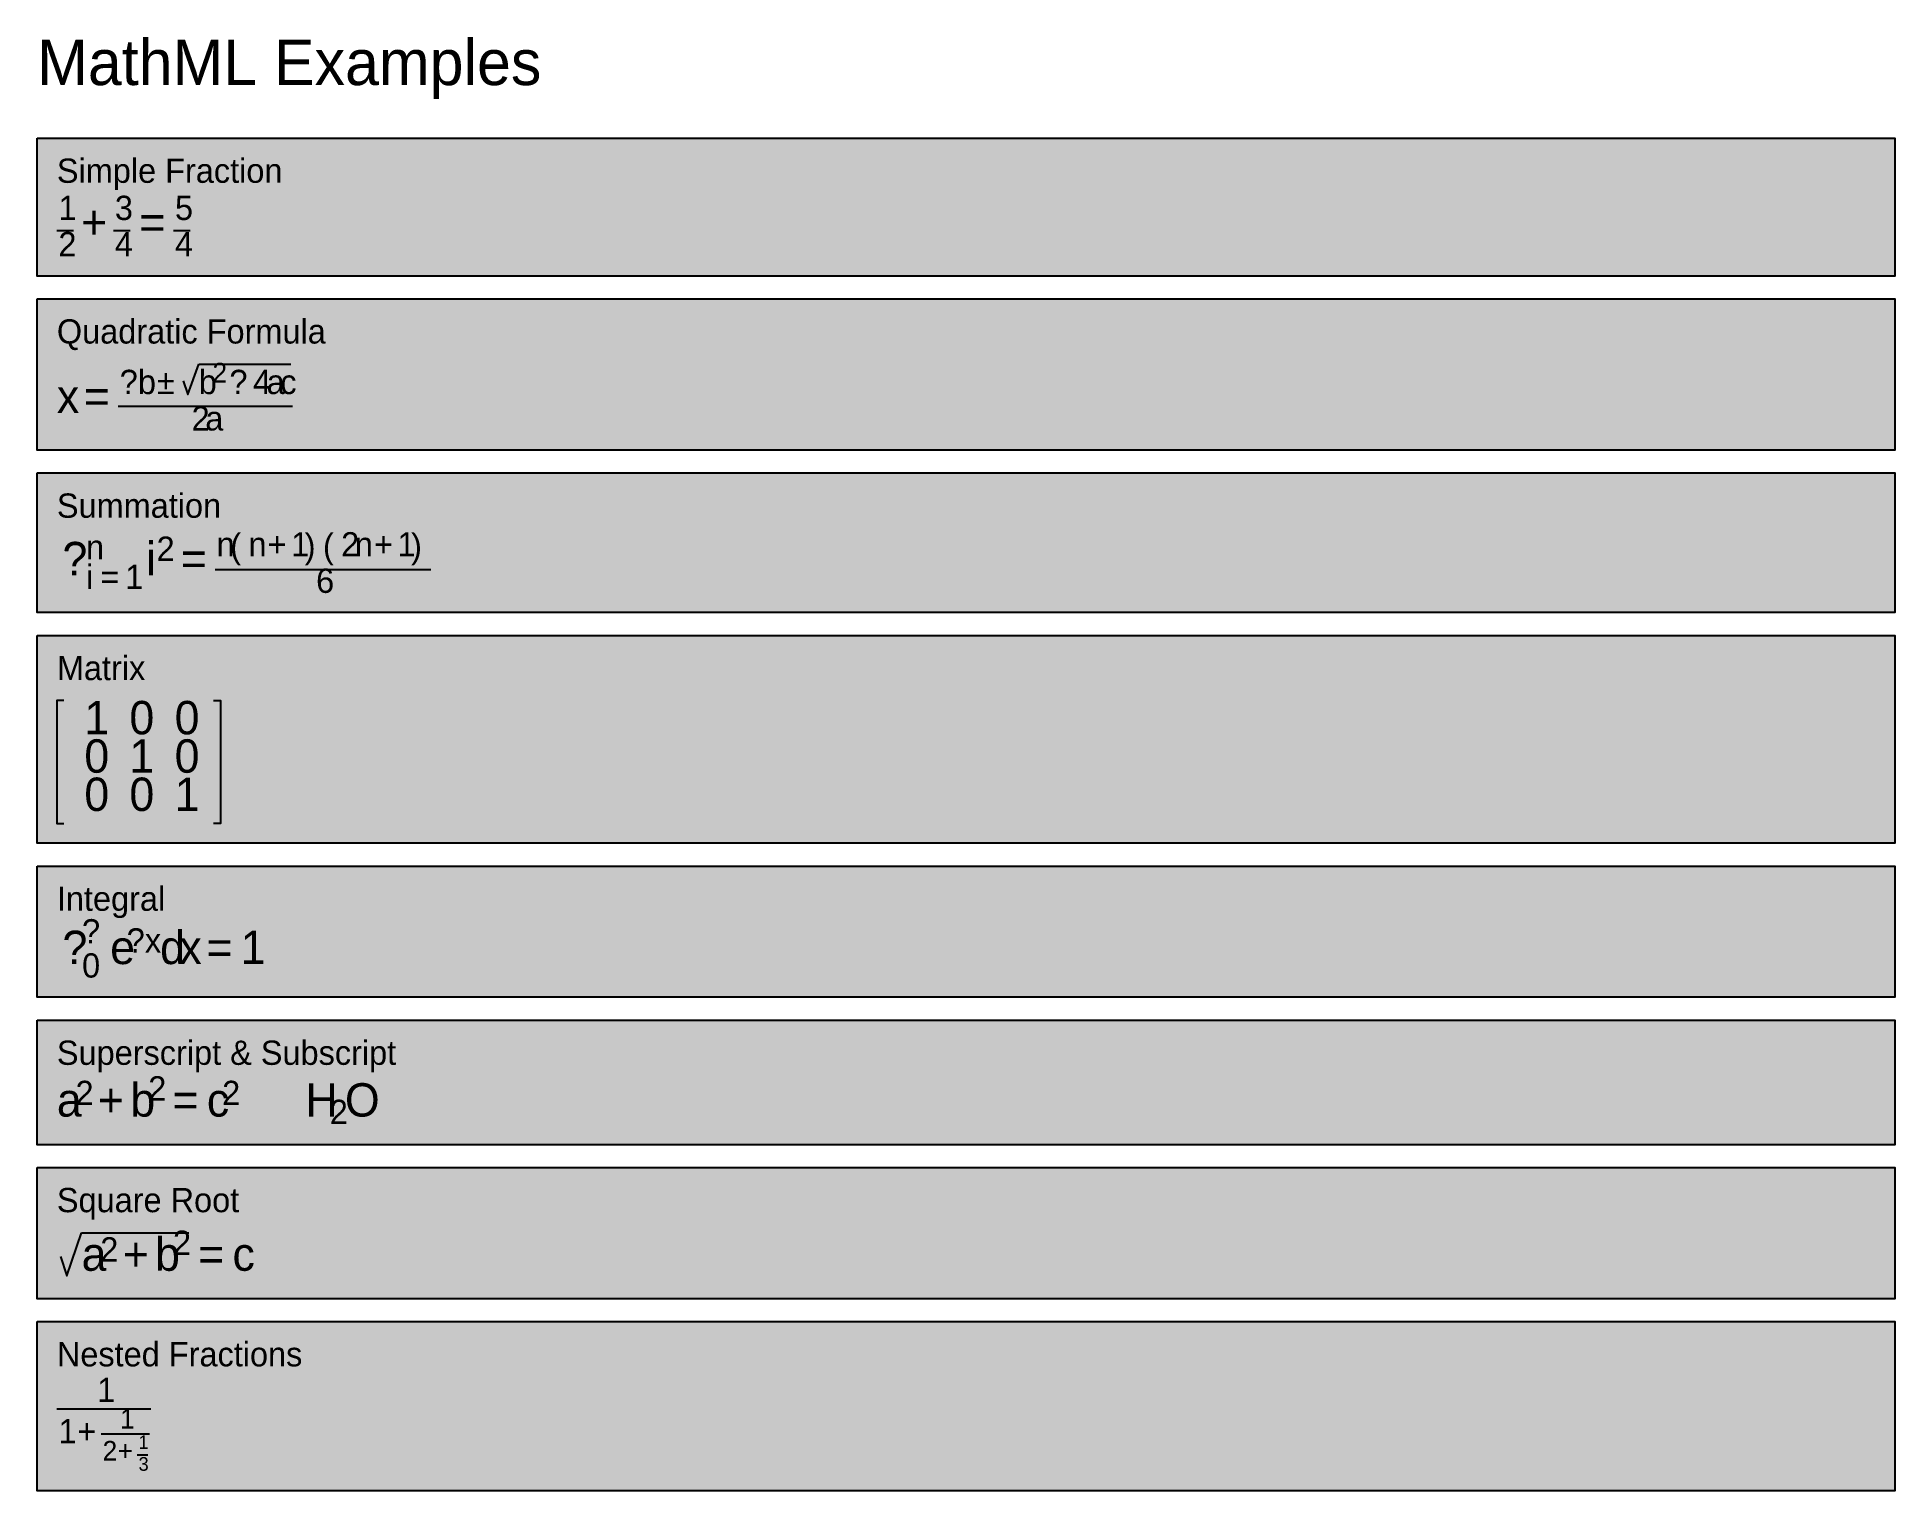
# Model space of a CAD drawing. Extents: x 20 to 1244, y 36 to 994.
import ezdxf

# ---------------------------------------------------------------- set-up
doc = ezdxf.new("R2010")
doc.units = 0

msp = doc.modelspace()

# ---------------------------------------------------------------- hatches: boundary and pattern name
for points in [[(20, 927.1), (1244, 927.1), (1244, 836.2), (20, 836.2)], [(20, 821.2), (1244, 821.2), (1244, 721.4), (20, 721.4)], [(20, 706.4), (1244, 706.4), (1244, 614.4), (20, 614.4)], [(20, 599.4), (1244, 599.4), (1244, 462.4), (20, 462.4)], [(20, 447.4), (1244, 447.4), (1244, 360.9), (20, 360.9)], [(20, 345.9), (1244, 345.9), (1244, 263.8), (20, 263.8)], [(20, 248.8), (1244, 248.8), (1244, 162.2), (20, 162.2)], [(20, 147.2), (1244, 147.2), (1244, 35.7), (20, 35.7)]]:
    msp.add_hatch(color=7).paths.add_polyline_path(points, flags=0)

# ---------------------------------------------------------------- linework, layer by layer
at = {"color": 0, "true_color": 0xbbbbbb}
for points in [[(20, 927.1), (1244, 927.1), (1244, 836.2), (20, 836.2)], [(20, 821.2), (1244, 821.2), (1244, 721.4), (20, 721.4)], [(20, 706.4), (1244, 706.4), (1244, 614.4), (20, 614.4)], [(20, 599.4), (1244, 599.4), (1244, 462.4), (20, 462.4)], [(20, 447.4), (1244, 447.4), (1244, 360.9), (20, 360.9)], [(20, 345.9), (1244, 345.9), (1244, 263.8), (20, 263.8)], [(20, 248.8), (1244, 248.8), (1244, 162.2), (20, 162.2)], [(20, 147.2), (1244, 147.2), (1244, 35.7), (20, 35.7)]]:
    msp.add_lwpolyline(points, close=True, dxfattribs=at)
at = {"color": 0, "true_color": 0x222222}
for points in [[(33, 866.1), (44, 866.1)], [(70.2, 866.1), (81.2, 866.1)], [(109.8, 866.1), (120.8, 866.1)], [(116.3, 767.1), (119.3, 758.1), (126.5, 778.2)], [(126.5, 778.2), (187.2, 778.2)], [(73.4, 750.4), (188.2, 750.4)], [(137.2, 642.9), (279.4, 642.9)], [(37.6, 556.4), (33, 556.4), (33, 475.4), (37.6, 475.4)], [(136.2, 556.4), (140.9, 556.4), (140.9, 475.4), (136.2, 475.4)], [(35.4, 190.2), (39.5, 177.4), (49.3, 205.8)], [(49.3, 205.8), (120, 205.8)], [(33, 89.8), (95, 89.8)], [(62.1, 73.2), (94, 73.2)], [(85.8, 59.4), (93, 59.4)]]:
    msp.add_lwpolyline(points, dxfattribs=at)

# ---------------------------------------------------------------- texts
at = {"color": 0, "true_color": 0x333333}
msp.add_text('MathML Examples', height=30, dxfattribs=at).set_placement((20, 962))
at = {"color": 0, "true_color": 0x555555}
for s, p in [('Simple Fraction', (33, 897.6)), ('Quadratic Formula', (33, 791.7)), ('Summation', (33, 676.9)), ('Matrix', (33, 569.9)), ('Integral', (33, 417.9)), ('Superscript & Subscript', (33, 316.4)), ('Square Root', (33, 219.3)), ('Nested Fractions', (33, 117.7))]:
    msp.add_text(s, height=16, dxfattribs=at).set_placement(p)
at = {"color": 0, "true_color": 0x222222}
for s, height, p in [('1', 16, (34, 873.1)), ('3', 16, (71.2, 873.1)), ('5', 16, (110.8, 873.1)), ('+', 22, (48.9, 860.7)), ('=', 22, (87.3, 860.7)), ('2', 16, (34, 849.2)), ('4', 16, (71.2, 849.2)), ('4', 16, (110.8, 849.2)), ('?', 16, (74.4, 758.4)), ('b', 16, (86.4, 758.4)), ('±', 16, (98.9, 758.4)), ('b', 16, (126.5, 758.4)), ('2', 13, (135.5, 766)), ('?', 16, (146.7, 758.4)), ('4', 16, (162.2, 758.4)), ('x', 22, (33, 746)), ('=', 22, (50.8, 746)), ('a', 16, (171.2, 758.4)), ('c', 16, (180.2, 758.4)), ('2', 16, (121.8, 734.4)), ('a', 16, (130.8, 734.4)), ('?', 22, (36.7, 639)), ('n', 16, (52.2, 649.5)), ('i', 22, (91.7, 639)), ('2', 16, (98.7, 648.5)), ('n', 16, (138.2, 651.4)), ('(', 16, (147.2, 650.4)), ('n', 16, (159.2, 651.4)), ('+', 16, (171.8, 651.4)), ('1', 16, (187.3, 651.4)), (')', 16, (196.3, 650.4)), ('(', 16, (208.3, 650.4)), ('2', 16, (220.3, 651.4)), ('n', 16, (229.3, 651.4)), ('+', 16, (241.9, 651.4)), ('1', 16, (257.4, 651.4)), (')', 16, (266.4, 650.4)), ('=', 22, (114.7, 639)), ('i', 16, (52.2, 630)), ('=', 16, (61.7, 630)), ('1', 16, (78.1, 630)), ('6', 16, (203.8, 627.4)), ('1', 22, (51.1, 534.2)), ('0', 22, (80.8, 534.2)), ('0', 22, (110.6, 534.2)), ('0', 22, (51.1, 508.9)), ('1', 22, (80.8, 508.9)), ('0', 22, (110.6, 508.9)), ('0', 22, (51.1, 483.7)), ('0', 22, (80.8, 483.7)), ('1', 22, (110.6, 483.7)), ('?', 22, (36.7, 382.8)), ('?', 16, (49.6, 396.4)), ('?', 16, (79, 390.4)), ('d', 22, (101, 382.8)), ('1', 22, (154.1, 382.8)), ('e', 22, (68.1, 382.8)), ('x', 16, (91, 390.4)), ('x', 22, (113.7, 382.8)), ('=', 22, (131.5, 382.8)), ('0', 16, (49.6, 373.9)), ('2', 16, (45.3, 289.9)), ('2', 16, (93.2, 292.9)), ('2', 16, (141.9, 289.9)), ('a', 22, (33, 282.3)), ('+', 22, (60, 282.3)), ('b', 22, (81.4, 282.3)), ('=', 22, (109.2, 282.3)), ('c', 22, (131.8, 282.3)), ('H', 22, (196.8, 282.3)), ('O', 22, (222.8, 282.3)), ('2', 16, (212.8, 277.4)), ('a', 22, (49.3, 180.7)), ('2', 16, (61.6, 186.8)), ('+', 22, (76.4, 180.7)), ('b', 22, (97.7, 180.7)), ('2', 16, (109.5, 191.2)), ('=', 22, (126.1, 180.7)), ('c', 22, (148.7, 180.7)), ('1', 16, (59.5, 94.2)), ('1', 13, (74.6, 76.7)), ('1', 16, (34, 67)), ('+', 16, (46.5, 67)), ('2', 13, (63.1, 55.6)), ('+', 13, (73, 55.6)), ('1', 9, (86.8, 63.3)), ('3', 9, (86.8, 48.9))]:
    msp.add_text(s, height=height, dxfattribs=at).set_placement(p)

doc.saveas('drawing.dxf')
